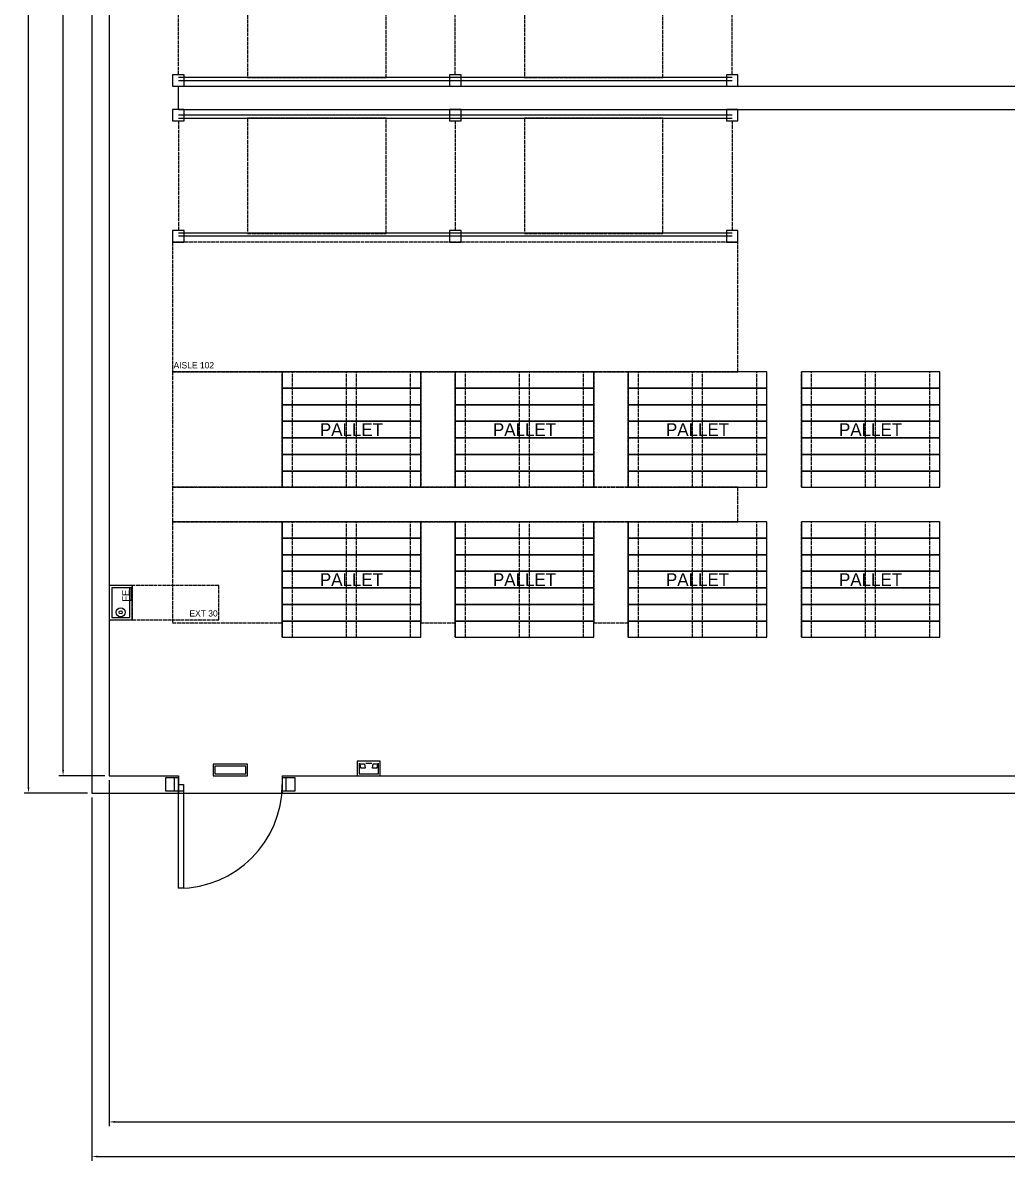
# Model space of a CAD drawing. Header units: inches. Extents: x -380 to 1003, y -134 to 1446.
# Drawn here: x -30 to 311.4, y -134 to 261 of the extents above; entities that cross this region are included whole.
import ezdxf
from ezdxf.enums import TextEntityAlignment as Align

# ---------------------------------------------------------------- set-up
doc = ezdxf.new("R2010")
doc.units = ezdxf.units.IN
doc.header["$MEASUREMENT"] = 0
doc.linetypes.add('DASHED', pattern=[1.524, 1.27, -0.254])
for name, color, linetype in [('A-ANNO-DIMS', 2, 'Continuous'), ('A-AREA', 8, 'Continuous'), ('A-DOOR', 3, 'Continuous'), ('A-WALL', 7, 'Continuous'), ('Q-EQPM', 3, 'Continuous')]:
    doc.layers.add(name, color=color, linetype=linetype)
doc.layers.add('A-CLRN', color=1, linetype='DASHED', plot=False)
doc.styles.add('OpenSansCondensed-Light', font='OpenSansCondensed-Light.ttf')
doc.dimstyles.new('ROOM', dxfattribs={"dimtxt": 3, "dimasz": 2, "dimexe": 1.5, "dimexo": 1.5, "dimgap": 1, "dimtad": 1, "dimdec": 0, "dimlunit": 4, "dimcen": 2.5, "dimclrt": 2, "dimazin": 3, "dimtfac": 1, "dimtmove": 0, "dimatfit": 3, "dimfrac": 1})

# ---------------------------------------------------------------- blocks, each defined once
blk = doc.blocks.new('DOOR-SWING-36')
for p, q in [((-1.35, -2.25), (-1.35, 2.25)), ((37.35, -2.25), (37.35, 2.25)), ((0, -2.25), (1.75, -2.25))]:
    blk.add_line(p, q)
for points in [[(-4.5, -2.25), (0, -2.25), (0, 2.25), (-4.5, 2.25)], [(0, 0), (1.75, 0), (1.75, -36), (0, -36)], [(36, -2.25), (40.5, -2.25), (40.5, 2.25), (36, 2.25)]]:
    blk.add_lwpolyline(points, close=True)
blk.add_arc((0, 0), 36, -90, 0)
blk = doc.blocks.new('RACK-BAY')
for p, q in [((0, 42), (192, 42)), ((0, 40.88), (192, 40.88)), ((0, 1.12), (192, 1.12)), ((0, 0), (192, 0))]:
    blk.add_line(p, q)
at = {"linetype": 'DASHED'}
for p, q in [((0, 2), (0, 40)), ((96, 2), (96, 40)), ((192, 2), (192, 40))]:
    blk.add_line(p, q, dxfattribs=at)
for points in [[(-2, 40), (2, 40), (2, 44), (-2, 44)], [(94, 40), (98, 40), (98, 44), (94, 44)], [(190, 40), (194, 40), (194, 44), (190, 44)], [(-2, -2), (2, -2), (2, 2), (-2, 2)], [(94, -2), (98, -2), (98, 2), (94, 2)], [(190, -2), (194, -2), (194, 2), (190, 2)]]:
    blk.add_lwpolyline(points, close=True)
for points in [[(24, 1), (72, 1), (72, 41), (24, 41)], [(120, 1), (168, 1), (168, 41), (120, 41)]]:
    blk.add_lwpolyline(points, close=True, dxfattribs=at)
blk = doc.blocks.new('PALLET-40x48')
at = {"linetype": 'DASHED'}
for p, q in [((0, 0), (0, 40)), ((3.5, 0), (3.5, 40)), ((22.25, 0), (22.25, 40)), ((25.75, 0), (25.75, 40)), ((44.5, 0), (44.5, 40)), ((48, 0), (48, 40))]:
    blk.add_line(p, q, dxfattribs=at)
for points in [[(0, 0), (48, 0), (48, 40), (0, 40)], [(0, 34.5), (48, 34.5), (48, 40), (0, 40)], [(0, 28.75), (48, 28.75), (48, 34.25), (0, 34.25)], [(0, 23), (48, 23), (48, 28.5), (0, 28.5)], [(0, 17.25), (48, 17.25), (48, 22.75), (0, 22.75)], [(0, 11.5), (48, 11.5), (48, 17), (0, 17)], [(0, 5.75), (48, 5.75), (48, 11.25), (0, 11.25)], [(0, 0), (48, 0), (48, 5.5), (0, 5.5)]]:
    blk.add_lwpolyline(points, close=True)
blk.add_text('PALLET', height=4.4).set_placement((24, 20), align=Align.MIDDLE_CENTER)
blk = doc.blocks.new('EXIT-SIGN')
blk.add_line((-1.2, 0), (1.2, 0))
for points in [[(-6, 0), (6, 0), (6, 4), (-6, 4)], [(-5.36, 0.64), (5.36, 0.64), (5.36, 3.36), (-5.36, 3.36)]]:
    blk.add_lwpolyline(points, close=True)
blk = doc.blocks.new('EMERGENCY-LIGHT')
for p, q in [((-1.025, 4.35), (1.025, 4.35)), ((-2.88125, 3.4125), (-3.35, 3.4125)), ((2.88125, 3.4125), (3.35, 3.4125))]:
    blk.add_line(p, q)
for points in [[(-4, 0), (4, 0), (4, 5), (-4, 5)], [(-3.0125, 4.1625), (-1.5125, 4.1625), (-1.25, 2.6625), (-2.75, 2.6625)], [(1.5125, 4.1625), (3.0125, 4.1625), (2.75, 2.6625), (1.25, 2.6625)]]:
    blk.add_lwpolyline(points, close=True)
blk.add_lwpolyline([(-3.35, 4.35), (-3.35, 0.65), (3.35, 0.65), (3.35, 4.35)])
blk = doc.blocks.new('FIRE-EXT-CABINET')
for p, q in [((-5.12, 8), (-5.12, 7.12)), ((-0.8, 8), (-0.8, 7.12)), ((-5.12, 7.56), (-0.8, 7.56))]:
    blk.add_line(p, q)
for points in [[(-6, 0), (6, 0), (6, 8), (-6, 8)], [(-5.12, 0.88), (5.12, 0.88), (5.12, 7.12), (-5.12, 7.12)]]:
    blk.add_lwpolyline(points, close=True)
for radius in [1.56, 0.546]:
    blk.add_circle((3.326, 4), radius)
blk = doc.blocks.new('_CLOSEDFILLED')
at = {"color": 0, "linetype": 'BYBLOCK'}
blk.add_solid([(-1, 0.16), (0, 0), (-1, -0.16)], dxfattribs=at)
blk = doc.blocks.new('*D1')
for p, q in [((0, -1.5), (0, -121.5)), ((720, -1.5), (720, -121.5)), ((2, -120), (351, -120)), ((369, -120), (718, -120))]:
    blk.add_line(p, q)
at = {"layer": 'Defpoints'}
for p in [(0, 0), (720, 0), (0, -120)]:
    blk.add_point(p, dxfattribs=at)
at = {"layer": 'A-ANNO-DIMS', "xscale": 2, "yscale": 2, "rotation": 180}
blk.add_blockref('_CLOSEDFILLED', (0, -120), dxfattribs=at)
at = {"layer": 'A-ANNO-DIMS', "xscale": 2, "yscale": 2}
blk.add_blockref('_CLOSEDFILLED', (720, -120), dxfattribs=at)
at = {"layer": 'A-ANNO-DIMS', "color": 2, "insert": (360, -120), "char_height": 3, "attachment_point": 5, "style": 'OpenSansCondensed-Light'}
blk.add_mtext('60\'-0"', dxfattribs=at)
blk = doc.blocks.new('*D2')
for p, q in [((-1.5, 1440), (-17.5, 1440)), ((-16, 730.5), (-16, 1438)), ((-16, 2), (-16, 709.5)), ((-1.5, 0), (-17.5, 0))]:
    blk.add_line(p, q)
at = {"layer": 'Defpoints'}
for p in [(0, 1440), (-16, 0), (0, 0)]:
    blk.add_point(p, dxfattribs=at)
at = {"layer": 'A-ANNO-DIMS', "xscale": 2, "yscale": 2}
for p, rotation in [((-16, 1440), 90), ((-16, 0), 270)]:
    blk.add_blockref('_CLOSEDFILLED', p, dxfattribs=dict(at, rotation=rotation))
at = {"layer": 'A-ANNO-DIMS', "color": 2, "insert": (-16, 720), "char_height": 3, "attachment_point": 5, "rotation": 90, "style": 'OpenSansCondensed-Light'}
blk.add_mtext('120\'-0"', dxfattribs=at)
blk = doc.blocks.new('*D3')
for p, q in [((-6, -7.5), (-6, -133.5)), ((726, -7.5), (726, -133.5)), ((-4, -132), (351, -132)), ((369, -132), (724, -132))]:
    blk.add_line(p, q)
at = {"layer": 'Defpoints'}
for p in [(-6, -6), (726, -6), (-6, -132)]:
    blk.add_point(p, dxfattribs=at)
at = {"layer": 'A-ANNO-DIMS', "xscale": 2, "yscale": 2, "rotation": 180}
blk.add_blockref('_CLOSEDFILLED', (-6, -132), dxfattribs=at)
at = {"layer": 'A-ANNO-DIMS', "xscale": 2, "yscale": 2}
blk.add_blockref('_CLOSEDFILLED', (726, -132), dxfattribs=at)
at = {"layer": 'A-ANNO-DIMS', "color": 2, "insert": (360, -132), "char_height": 3, "attachment_point": 5, "style": 'OpenSansCondensed-Light'}
blk.add_mtext('61\'-0"', dxfattribs=at)
blk = doc.blocks.new('*D4')
for p, q in [((-7.5, 1446), (-29.5, 1446)), ((-28, 730.5), (-28, 1444)), ((-28, -4), (-28, 709.5)), ((-7.5, -6), (-29.5, -6))]:
    blk.add_line(p, q)
at = {"layer": 'Defpoints'}
for p in [(-6, 1446), (-28, -6), (-6, -6)]:
    blk.add_point(p, dxfattribs=at)
at = {"layer": 'A-ANNO-DIMS', "xscale": 2, "yscale": 2}
for p, rotation in [((-28, 1446), 90), ((-28, -6), 270)]:
    blk.add_blockref('_CLOSEDFILLED', p, dxfattribs=dict(at, rotation=rotation))
at = {"layer": 'A-ANNO-DIMS', "color": 2, "insert": (-28, 720), "char_height": 3, "attachment_point": 5, "rotation": 90, "style": 'OpenSansCondensed-Light'}
blk.add_mtext('121\'-0"', dxfattribs=at)

msp = doc.modelspace()

# ---------------------------------------------------------------- linework, layer by layer
at = {"layer": 'A-AREA'}
msp.add_lwpolyline([(-6, -6), (726, -6), (726, -6), (726, 1446), (726, 1446), (-6, 1446), (-6, 1446), (-6, -6)], close=True, dxfattribs=at)
at = {"layer": 'A-CLRN', "linetype": 'DASHED'}
for points in [[(22, 140), (218, 140), (218, 185), (22, 185), (22, 140)], [(22, 100), (60, 100), (60, 140), (22, 140), (22, 100)], [(108, 100), (120, 100), (120, 140), (108, 140), (108, 100)], [(168, 100), (180, 100), (180, 140), (168, 140), (168, 100)], [(22, 88), (218, 88), (218, 100), (22, 100), (22, 88)], [(22, 53), (60, 53), (60, 88), (22, 88), (22, 53)], [(108, 53), (120, 53), (120, 88), (108, 88), (108, 53)], [(168, 53), (180, 53), (180, 88), (168, 88), (168, 53)], [(8, 54), (38, 54), (38, 66), (8, 66), (8, 54)]]:
    msp.add_lwpolyline(points, dxfattribs=at)
at = {"layer": 'A-WALL'}
for p, q in [((-6, 1446), (-6, -6)), ((0, 1440), (0, 0)), ((24, 239), (696, 239)), ((24, 231), (24, 239)), ((24, 231), (696, 231)), ((0, 0), (24, 0)), ((24, 0), (24, -6)), ((60, 0), (720, 0)), ((60, 0), (60, -6)), ((-6, -6), (24, -6)), ((60, -6), (726, -6))]:
    msp.add_line(p, q, dxfattribs=at)

# ---------------------------------------------------------------- block references
at = {"layer": 'A-DOOR'}
msp.add_blockref('DOOR-SWING-36', (24, -3), dxfattribs=at)
at = {"layer": 'Q-EQPM'}
for name, p in [('RACK-BAY', (24, 241)), ('PALLET-40x48', (60, 100)), ('PALLET-40x48', (120, 100)), ('PALLET-40x48', (180, 100)), ('PALLET-40x48', (240, 100)), ('PALLET-40x48', (60, 48)), ('PALLET-40x48', (120, 48)), ('PALLET-40x48', (180, 48)), ('PALLET-40x48', (240, 48)), ('EXIT-SIGN', (42, 0)), ('EMERGENCY-LIGHT', (90, 0))]:
    msp.add_blockref(name, p, dxfattribs=at)
for name, p, rotation in [('RACK-BAY', (216, 229), 180), ('FIRE-EXT-CABINET', (0, 60), 270)]:
    msp.add_blockref(name, p, dxfattribs=dict(at, rotation=rotation))

# ---------------------------------------------------------------- texts
at = {"layer": 'A-CLRN'}
for s, p in [('AISLE 102', (29.338, 142.3)), ('EXT 30', (32.708, 56.3))]:
    msp.add_text(s, height=2.2, dxfattribs=at).set_placement(p, align=Align.MIDDLE_CENTER)
at = {"layer": 'Q-EQPM'}
msp.add_text('FE', height=2.4, rotation=90, dxfattribs=at).set_placement((5.76, 62.4), align=Align.MIDDLE_CENTER)

# ---------------------------------------------------------------- dimensions: what is measured, and where the dimension line sits
at = {"layer": 'A-ANNO-DIMS'}
for base, p1, p2, text, picture, middle in [((-28, -6), (-6, -6), (-6, 1446), '121\'-0"', '*D4', (-28, 720)), ((-16, 0), (0, 0), (0, 1440), '120\'-0"', '*D2', (-16, 720))]:
    dim = msp.add_linear_dim(base=base, p1=p1, p2=p2, angle=90, text=text, dimstyle='ROOM', override={"dimtxt": 3, "dimasz": 2, "dimexe": 1.5, "dimexo": 1.5, "dimgap": 1, "dimzin": 8, "dimlunit": 4}, dxfattribs=at)
    dim.commit()
    dim.dimension.update_dxf_attribs({"geometry": picture, "text_midpoint": middle})
for base, p1, p2, text, picture, middle in [((0, -120), (0, 0), (720, 0), '60\'-0"', '*D1', (360, -120)), ((-6, -132), (-6, -6), (726, -6), '61\'-0"', '*D3', (360, -132))]:
    dim = msp.add_linear_dim(base=base, p1=p1, p2=p2, text=text, dimstyle='ROOM', override={"dimtxt": 3, "dimasz": 2, "dimexe": 1.5, "dimexo": 1.5, "dimgap": 1, "dimzin": 8, "dimlunit": 4}, dxfattribs=at)
    dim.commit()
    dim.dimension.update_dxf_attribs({"geometry": picture, "text_midpoint": middle})

doc.saveas('drawing.dxf')
